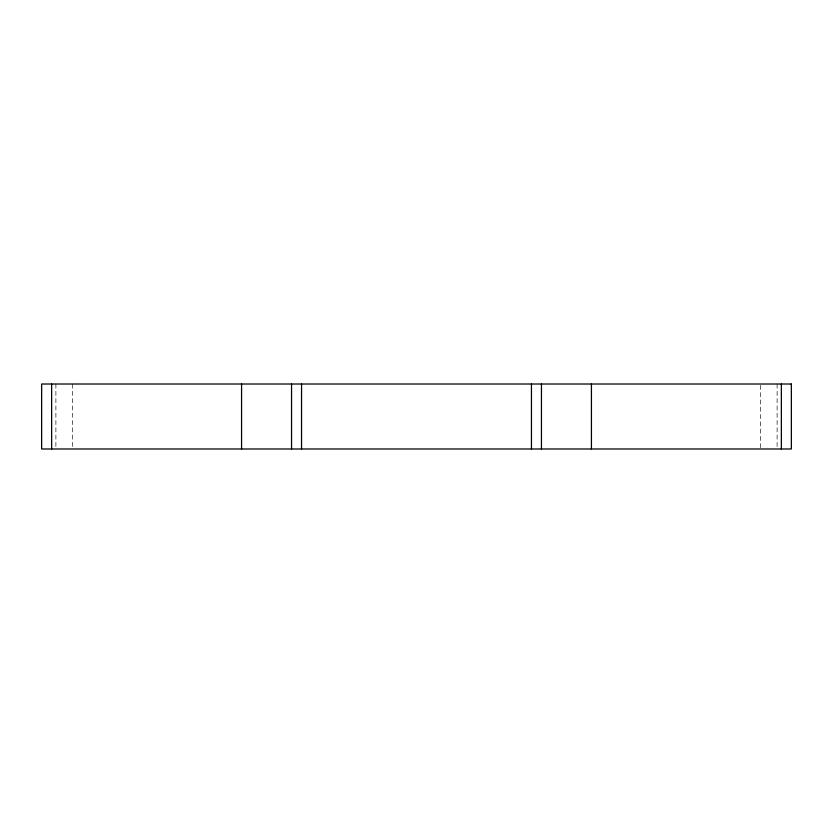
<?xml version="1.0" encoding="UTF-8"?>
<svg xmlns="http://www.w3.org/2000/svg" width="833" height="833" viewBox="0 0 833 833"><rect width="100%" height="100%" fill="white"/><g stroke="black" fill="none" stroke-linecap="round" stroke-linejoin="round"><path stroke-width="0.62" stroke-dasharray="4.17 3.12" d="M777.106 384.013L777.106 447.685M760.612 385.315L760.612 447.685M72.388 384.013L72.388 447.685M55.894 384.013L55.894 447.685"/><path stroke-width="1.25" d="M781.354 384.013L781.354 448.987M591.43 384.013L591.43 448.987M541.45 384.013L541.45 448.987M531.454 384.013L531.454 448.987M301.546 384.013L301.546 448.987M291.55 384.013L291.55 448.987M241.57 384.013L241.57 448.987M51.646 384.013L51.646 448.987M791.35 384.013L41.65 384.013L41.65 448.987L791.35 448.987L791.35 384.013"/></g></svg>
